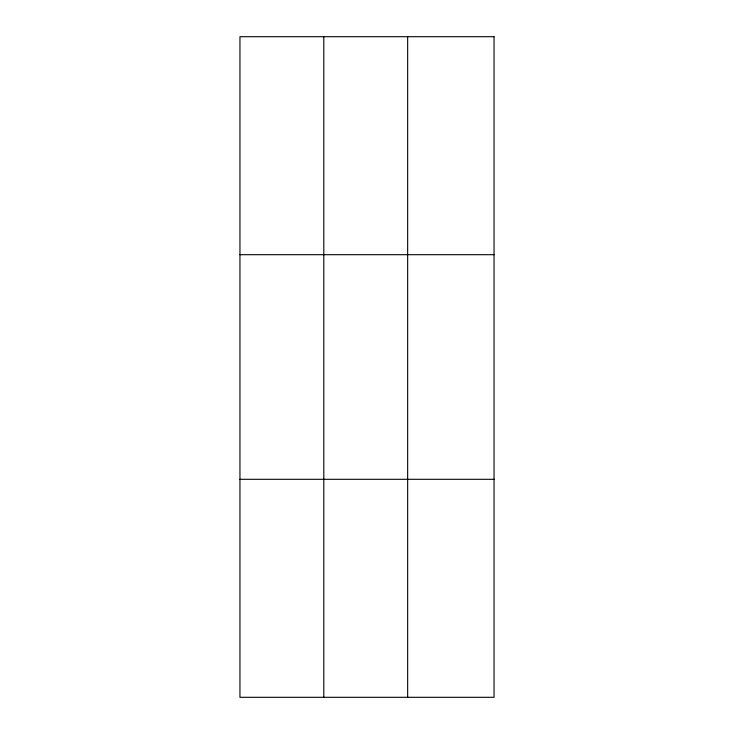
<?xml version="1.0" encoding="UTF-8"?>
<svg xmlns="http://www.w3.org/2000/svg" width="734" height="734" viewBox="0 0 734 734"><rect width="100%" height="100%" fill="white"/><g stroke="black" fill="none" stroke-linecap="round" stroke-linejoin="round"><path stroke-width="1.1" d="M407.654 36.7L407.654 697.3M239.954 254.698L494.046 254.698M239.954 479.302L494.046 479.302M323.804 36.7L323.804 697.3M494.046 36.7L494.046 697.3L239.954 697.3L239.954 36.7L494.046 36.7"/></g></svg>
